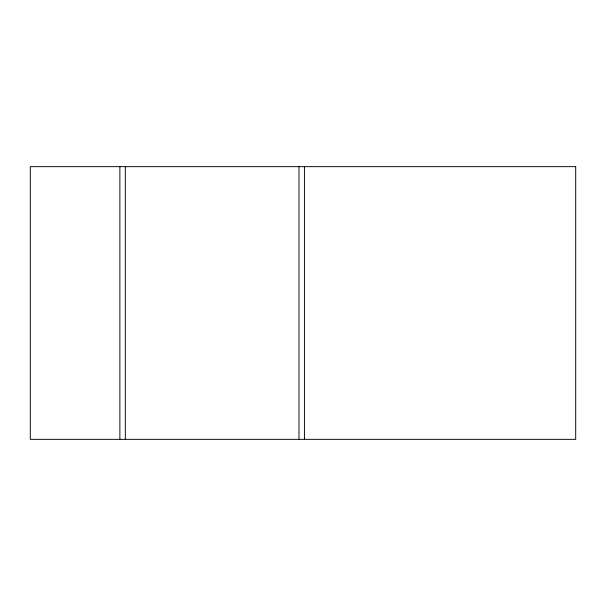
<?xml version="1.0" encoding="UTF-8"?>
<svg xmlns="http://www.w3.org/2000/svg" width="606" height="606" viewBox="0 0 606 606"><rect width="100%" height="100%" fill="white"/><g stroke="black" fill="none" stroke-linecap="round" stroke-linejoin="round"><path stroke-width="0.91" d="M304.432 166.65L304.432 439.35M298.978 166.65L298.978 439.35M125.328 166.65L125.328 439.35M119.874 166.65L119.874 439.35M575.7 166.65L30.3 166.65L30.3 439.35L575.7 439.35L575.7 166.65"/></g></svg>
